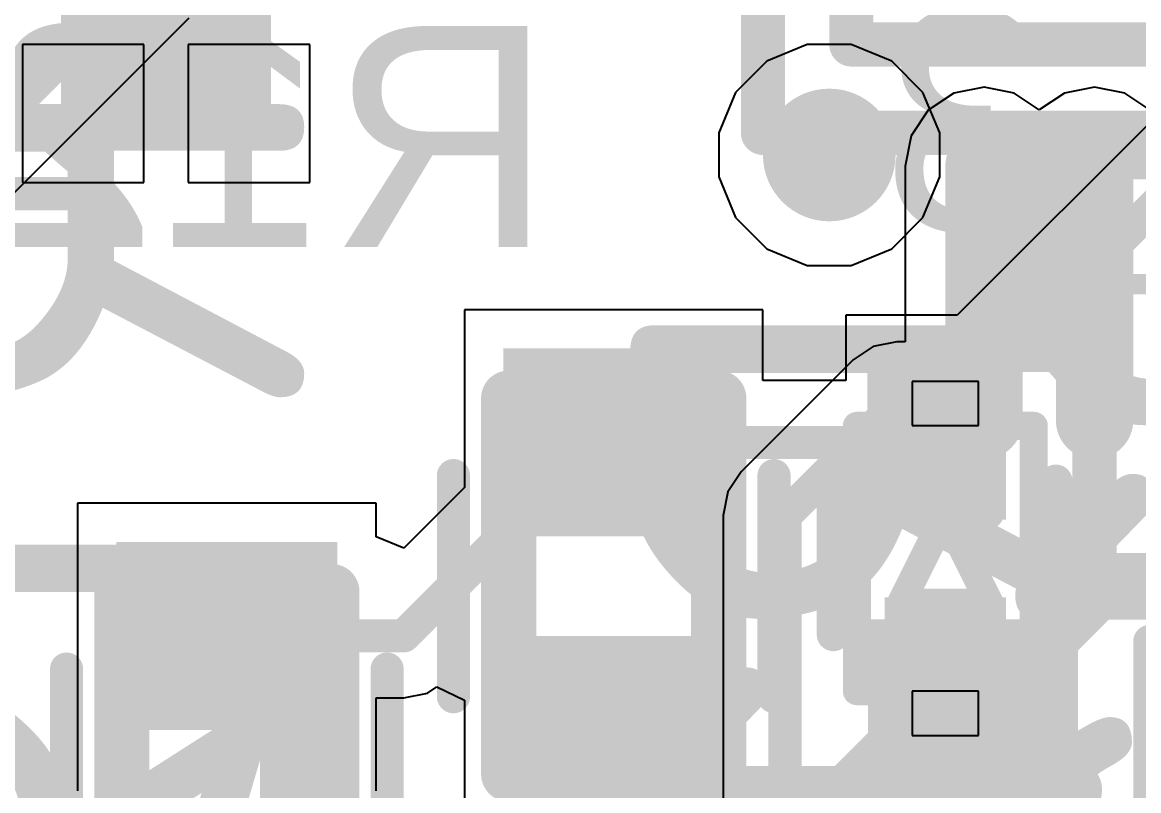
# Model space of a CAD drawing. Header units: inches. Extents: x -1.9 to 51.5, y -1.6 to 35.1.
# Drawn here: x 6.35 to 11.4, y 8.13 to 11.6 of the extents above; entities that cross this region are included whole.
import ezdxf

# ---------------------------------------------------------------- set-up
doc = ezdxf.new("R2010")
doc.units = ezdxf.units.IN
for name, color, linetype in [('Assembly Notes', 76, 'Continuous'), ('Bottom Layer', 76, 'Continuous'), ('Bottom Layer 1', 5, 'Continuous'), ('Bottom Overlay', 54, 'Continuous'), ('Bottom Paste', 16, 'Continuous'), ('Bottom Solder', 6, 'Continuous'), ('Mechanical 10', 56, 'Continuous'), ('Mechanical 13', 56, 'Continuous'), ('Top Layer', 16, 'Continuous'), ('Top Layer 1', 1, 'Continuous'), ('Top Overlay', 2, 'Continuous'), ('Top Paste', 8, 'Continuous'), ('Top Solder', 216, 'Continuous'), ('Via Holes', 16, 'Continuous')]:
    doc.layers.add(name, color=color, linetype=linetype)
doc.styles.add('Arial', font='', dxfattribs={"height": 0.2})
doc.styles.add('GOST type B', font='', dxfattribs={"height": 0.2})
doc.styles.get('Arial').set_extended_font_data('Arial')
doc.styles.get('GOST type B').set_extended_font_data('GOST type B')

# ---------------------------------------------------------------- blocks, each defined once
blk = doc.blocks.new('SOD523_B_128')
at = {"layer": 'Bottom Layer 1'}
for points in [[(-0.9, 0.25), (-0.2, 0.25), (-0.2, -0.25), (-0.9, -0.25)], [(0.2, 0.25), (0.9, 0.25), (0.9, -0.25), (0.2, -0.25)]]:
    blk.add_hatch(color=5, dxfattribs=at).paths.add_polyline_path(points)
at = {"layer": 'Bottom Paste'}
for points in [[(-0.9, 0.25), (-0.2, 0.25), (-0.2, -0.25), (-0.9, -0.25)], [(0.2, 0.25), (0.9, 0.25), (0.9, -0.25), (0.2, -0.25)]]:
    blk.add_hatch(color=16, dxfattribs=at).paths.add_polyline_path(points)
at = {"layer": 'Bottom Solder'}
for points in [[(-0.925, 0.275), (-0.175, 0.275), (-0.175, -0.275), (-0.925, -0.275)], [(0.175, 0.275), (0.925, 0.275), (0.925, -0.275), (0.175, -0.275)]]:
    blk.add_hatch(color=6, dxfattribs=at).paths.add_polyline_path(points)
at = {"layer": 'Bottom Overlay'}
for points in [[(-0.3442, 0.5066, 0.15, 0.15, 0), (0.3558, 0.5066, 0.15, 0.15, 0)], [(-0.35, -0.5, 0.15, 0.15, 0), (0.35, -0.5, 0.15, 0.15, 0)]]:
    blk.add_lwpolyline(points, format="xyseb", dxfattribs=at)
for points in [[(-0.3817, 0.5066, 0.075, 0.075, 1), (-0.3067, 0.5066, 0.075, 0.075, 1)], [(0.3183, 0.5066, 0.075, 0.075, 1), (0.3933, 0.5066, 0.075, 0.075, 1)], [(-0.3875, -0.5, 0.075, 0.075, 1), (-0.3125, -0.5, 0.075, 0.075, 1)], [(0.3125, -0.5, 0.075, 0.075, 1), (0.3875, -0.5, 0.075, 0.075, 1)], [(0.975, -0.525, 0.1, 0.1, 1), (0.875, -0.525, 0.1, 0.1, 1)], [(0.85, -0.525, 0.05, 0.05, 1), (0.9, -0.525, 0.05, 0.05, 1)], [(0.95, -0.525, 0.05, 0.05, 1), (1, -0.525, 0.05, 0.05, 1)]]:
    blk.add_lwpolyline(points, format="xyseb", close=True, dxfattribs=at)
at = {"layer": 'Mechanical 13'}
for p, q in [((-0.6, 0.15), (-0.8001, 0.15)), ((-0.8001, 0.15), (-0.8001, -0.15)), ((-0.6, -0.15), (-0.6, 0.15)), ((0.8, 0.1503), (0.6011, 0.1503)), ((0.6011, 0.1503), (0.6011, -0.15)), ((0.8, -0.15), (0.8, 0.1503)), ((-0.8001, -0.15), (-0.6, -0.15)), ((0.6011, -0.15), (0.8, -0.15))]:
    blk.add_line(p, q, dxfattribs=at)
for points in [[(-0.6, 0.4, 0.127, 0.127, 0), (-0.6, -0.4, 0.127, 0.127, 0)], [(-0.6, 0.4, 0.127, 0.127, 0), (0.6, 0.4, 0.127, 0.127, 0)], [(0.6, 0.4, 0.127, 0.127, 0), (0.6, -0.4, 0.127, 0.127, 0)], [(-0.2, 0.2, 0.127, 0.127, 0), (-0.2, -0.2, 0.127, 0.127, 0)], [(-0.2, 0.2, 0.127, 0.127, 0), (0.2, 0, 0.127, 0.127, 0)], [(0.2, 0.2, 0.127, 0.127, 0), (0.2, 0, 0.127, 0.127, 0)], [(0.2, 0, 0.127, 0.127, 0), (-0.2, -0.2, 0.127, 0.127, 0)], [(0.2, 0, 0.127, 0.127, 0), (0.2, -0.2, 0.127, 0.127, 0)], [(-0.6, -0.4, 0.127, 0.127, 0), (0.6, -0.4, 0.127, 0.127, 0)]]:
    blk.add_lwpolyline(points, format="xyseb", dxfattribs=at)
for points in [[(-0.6317, 0.4, 0.0635, 0.0635, 1), (-0.5682, 0.4, 0.0635, 0.0635, 1)], [(-0.6317, 0.4, 0.0635, 0.0635, 1), (-0.5682, 0.4, 0.0635, 0.0635, 1)], [(0.5682, 0.4, 0.0635, 0.0635, 1), (0.6317, 0.4, 0.0635, 0.0635, 1)], [(0.5682, 0.4, 0.0635, 0.0635, 1), (0.6317, 0.4, 0.0635, 0.0635, 1)], [(-0.2317, 0.2, 0.0635, 0.0635, 1), (-0.1682, 0.2, 0.0635, 0.0635, 1)], [(-0.2317, 0.2, 0.0635, 0.0635, 1), (-0.1682, 0.2, 0.0635, 0.0635, 1)], [(0.1682, 0.2, 0.0635, 0.0635, 1), (0.2317, 0.2, 0.0635, 0.0635, 1)], [(0.1682, 0, 0.0635, 0.0635, 1), (0.2317, 0, 0.0635, 0.0635, 1)], [(0.1682, 0, 0.0635, 0.0635, 1), (0.2317, 0, 0.0635, 0.0635, 1)], [(0.1682, 0, 0.0635, 0.0635, 1), (0.2317, 0, 0.0635, 0.0635, 1)], [(0.1682, 0, 0.0635, 0.0635, 1), (0.2317, 0, 0.0635, 0.0635, 1)], [(-0.2317, -0.2, 0.0635, 0.0635, 1), (-0.1682, -0.2, 0.0635, 0.0635, 1)], [(-0.2317, -0.2, 0.0635, 0.0635, 1), (-0.1682, -0.2, 0.0635, 0.0635, 1)], [(0.1682, -0.2, 0.0635, 0.0635, 1), (0.2317, -0.2, 0.0635, 0.0635, 1)], [(-0.6317, -0.4, 0.0635, 0.0635, 1), (-0.5682, -0.4, 0.0635, 0.0635, 1)], [(-0.6317, -0.4, 0.0635, 0.0635, 1), (-0.5682, -0.4, 0.0635, 0.0635, 1)], [(0.5682, -0.4, 0.0635, 0.0635, 1), (0.6317, -0.4, 0.0635, 0.0635, 1)], [(0.5682, -0.4, 0.0635, 0.0635, 1), (0.6317, -0.4, 0.0635, 0.0635, 1)]]:
    blk.add_lwpolyline(points, format="xyseb", close=True, dxfattribs=at)
blk = doc.blocks.new('0603R_B_146')
at = {"layer": 'Assembly Notes', "style": 'GOST type B', "text_generation_flag": 2}
blk.add_text('R12_5', height=2.15, rotation=-180, dxfattribs=at).set_placement((-2.4, -1.4))
blk = doc.blocks.new('0603R_B_148')
at = {"layer": 'Bottom Layer 1'}
for points in [[(-0.25, 0.475), (-0.25, -0.475), (-1.05, -0.475), (-1.05, 0.475)], [(1.05, 0.475), (1.05, -0.475), (0.25, -0.475), (0.25, 0.475)]]:
    blk.add_hatch(color=5, dxfattribs=at).paths.add_polyline_path(points)
at = {"layer": 'Bottom Paste'}
for points in [[(-0.25, 0.475), (-0.25, -0.475), (-1.05, -0.475), (-1.05, 0.475)], [(1.05, 0.475), (1.05, -0.475), (0.25, -0.475), (0.25, 0.475)]]:
    blk.add_hatch(color=16, dxfattribs=at).paths.add_polyline_path(points)
at = {"layer": 'Bottom Solder'}
for points in [[(-0.225, 0.5), (-0.225, -0.5), (-1.075, -0.5), (-1.075, 0.5)], [(1.075, 0.5), (1.075, -0.5), (0.225, -0.5), (0.225, 0.5)]]:
    blk.add_hatch(color=6, dxfattribs=at).paths.add_polyline_path(points)
at = {"layer": 'Assembly Notes'}
for points in [[(0.85, 0.475, 0.25, 0.25, 0), (-0.85, 0.475, 0.25, 0.25, 0)], [(-0.85, -0.475, 0.25, 0.25, 0), (-0.85, 0.475, 0.25, 0.25, 0)], [(0.85, -0.475, 0.25, 0.25, 0), (0.85, 0.475, 0.25, 0.25, 0)], [(0.85, -0.475, 0.25, 0.25, 0), (-0.85, -0.475, 0.25, 0.25, 0)]]:
    blk.add_lwpolyline(points, format="xyseb", dxfattribs=at)
for points in [[(-0.9125, 0.475, 0.125, 0.125, 1), (-0.7875, 0.475, 0.125, 0.125, 1)], [(-0.9125, 0.475, 0.125, 0.125, 1), (-0.7875, 0.475, 0.125, 0.125, 1)], [(0.7875, 0.475, 0.125, 0.125, 1), (0.9125, 0.475, 0.125, 0.125, 1)], [(0.7875, 0.475, 0.125, 0.125, 1), (0.9125, 0.475, 0.125, 0.125, 1)], [(-0.9125, -0.475, 0.125, 0.125, 1), (-0.7875, -0.475, 0.125, 0.125, 1)], [(-0.9125, -0.475, 0.125, 0.125, 1), (-0.7875, -0.475, 0.125, 0.125, 1)], [(0.7875, -0.475, 0.125, 0.125, 1), (0.9125, -0.475, 0.125, 0.125, 1)], [(0.7875, -0.475, 0.125, 0.125, 1), (0.9125, -0.475, 0.125, 0.125, 1)]]:
    blk.add_lwpolyline(points, format="xyseb", close=True, dxfattribs=at)
at = {"layer": 'Bottom Overlay'}
for points in [[(0.5, 0.725, 0.15, 0.15, 0), (-0.5, 0.725, 0.15, 0.15, 0)], [(0.5, -0.725, 0.15, 0.15, 0), (-0.5, -0.725, 0.15, 0.15, 0)]]:
    blk.add_lwpolyline(points, format="xyseb", dxfattribs=at)
for points in [[(-0.5375, 0.725, 0.075, 0.075, 1), (-0.4625, 0.725, 0.075, 0.075, 1)], [(0.4625, 0.725, 0.075, 0.075, 1), (0.5375, 0.725, 0.075, 0.075, 1)], [(-0.5375, -0.725, 0.075, 0.075, 1), (-0.4625, -0.725, 0.075, 0.075, 1)], [(0.4625, -0.725, 0.075, 0.075, 1), (0.5375, -0.725, 0.075, 0.075, 1)]]:
    blk.add_lwpolyline(points, format="xyseb", close=True, dxfattribs=at)
at = {"layer": 'Assembly Notes', "style": 'GOST type B', "text_generation_flag": 2}
blk.add_text('R12_3', height=2.15, rotation=-180, dxfattribs=at).set_placement((-2.4, -1.4))
blk = doc.blocks.new('0603R_B_156')
at = {"layer": 'Assembly Notes', "style": 'GOST type B', "text_generation_flag": 2}
blk.add_text('R11_5', height=2.15, rotation=-180, dxfattribs=at).set_placement((-2.4, -1.4))
blk = doc.blocks.new('0603R_B_158')
at = {"layer": 'Bottom Layer 1'}
blk.add_hatch(color=5, dxfattribs=at).paths.add_polyline_path([(-0.25, 0.475), (-0.25, -0.475), (-1.05, -0.475), (-1.05, 0.475)])
at = {"layer": 'Bottom Paste'}
blk.add_hatch(color=16, dxfattribs=at).paths.add_polyline_path([(-0.25, 0.475), (-0.25, -0.475), (-1.05, -0.475), (-1.05, 0.475)])
at = {"layer": 'Bottom Solder'}
blk.add_hatch(color=6, dxfattribs=at).paths.add_polyline_path([(-0.225, 0.5), (-0.225, -0.5), (-1.075, -0.5), (-1.075, 0.5)])
at = {"layer": 'Assembly Notes'}
for points in [[(0.85, 0.475, 0.25, 0.25, 0), (-0.85, 0.475, 0.25, 0.25, 0)], [(-0.85, -0.475, 0.25, 0.25, 0), (-0.85, 0.475, 0.25, 0.25, 0)], [(0.85, -0.475, 0.25, 0.25, 0), (-0.85, -0.475, 0.25, 0.25, 0)]]:
    blk.add_lwpolyline(points, format="xyseb", dxfattribs=at)
for points in [[(-0.9125, 0.475, 0.125, 0.125, 1), (-0.7875, 0.475, 0.125, 0.125, 1)], [(-0.9125, 0.475, 0.125, 0.125, 1), (-0.7875, 0.475, 0.125, 0.125, 1)], [(-0.9125, -0.475, 0.125, 0.125, 1), (-0.7875, -0.475, 0.125, 0.125, 1)], [(-0.9125, -0.475, 0.125, 0.125, 1), (-0.7875, -0.475, 0.125, 0.125, 1)]]:
    blk.add_lwpolyline(points, format="xyseb", close=True, dxfattribs=at)
at = {"layer": 'Bottom Overlay'}
for points in [[(0.5, 0.725, 0.15, 0.15, 0), (-0.5, 0.725, 0.15, 0.15, 0)], [(0.5, -0.725, 0.15, 0.15, 0), (-0.5, -0.725, 0.15, 0.15, 0)]]:
    blk.add_lwpolyline(points, format="xyseb", dxfattribs=at)
for points in [[(-0.5375, 0.725, 0.075, 0.075, 1), (-0.4625, 0.725, 0.075, 0.075, 1)], [(-0.5375, -0.725, 0.075, 0.075, 1), (-0.4625, -0.725, 0.075, 0.075, 1)]]:
    blk.add_lwpolyline(points, format="xyseb", close=True, dxfattribs=at)
blk = doc.blocks.new('0603R_166')
at = {"layer": 'Top Layer 1'}
for points in [[(-1.05, -0.475), (-1.05, 0.475), (-0.25, 0.475), (-0.25, -0.475)], [(0.25, -0.475), (0.25, 0.475), (1.05, 0.475), (1.05, -0.475)]]:
    blk.add_hatch(color=1, dxfattribs=at).paths.add_polyline_path(points)
at = {"layer": 'Top Paste'}
for points in [[(-1.05, -0.475), (-1.05, 0.475), (-0.25, 0.475), (-0.25, -0.475)], [(0.25, -0.475), (0.25, 0.475), (1.05, 0.475), (1.05, -0.475)]]:
    blk.add_hatch(color=8, dxfattribs=at).paths.add_polyline_path(points)
at = {"layer": 'Top Solder'}
for points in [[(-1.075, -0.5), (-1.075, 0.5), (-0.225, 0.5), (-0.225, -0.5)], [(0.225, -0.5), (0.225, 0.5), (1.075, 0.5), (1.075, -0.5)]]:
    blk.add_hatch(color=216, dxfattribs=at).paths.add_polyline_path(points)
at = {"layer": 'Assembly Notes'}
for points in [[(-0.85, -0.475, 0.25, 0.25, 0), (-0.85, 0.475, 0.25, 0.25, 0)], [(-0.85, 0.475, 0.25, 0.25, 0), (0.85, 0.475, 0.25, 0.25, 0)], [(0.85, -0.475, 0.25, 0.25, 0), (0.85, 0.475, 0.25, 0.25, 0)], [(-0.85, -0.475, 0.25, 0.25, 0), (0.85, -0.475, 0.25, 0.25, 0)]]:
    blk.add_lwpolyline(points, format="xyseb", dxfattribs=at)
for points in [[(-0.9125, 0.475, 0.125, 0.125, 1), (-0.7875, 0.475, 0.125, 0.125, 1)], [(-0.9125, 0.475, 0.125, 0.125, 1), (-0.7875, 0.475, 0.125, 0.125, 1)], [(0.7875, 0.475, 0.125, 0.125, 1), (0.9125, 0.475, 0.125, 0.125, 1)], [(0.7875, 0.475, 0.125, 0.125, 1), (0.9125, 0.475, 0.125, 0.125, 1)], [(-0.9125, -0.475, 0.125, 0.125, 1), (-0.7875, -0.475, 0.125, 0.125, 1)], [(-0.9125, -0.475, 0.125, 0.125, 1), (-0.7875, -0.475, 0.125, 0.125, 1)], [(0.7875, -0.475, 0.125, 0.125, 1), (0.9125, -0.475, 0.125, 0.125, 1)], [(0.7875, -0.475, 0.125, 0.125, 1), (0.9125, -0.475, 0.125, 0.125, 1)]]:
    blk.add_lwpolyline(points, format="xyseb", close=True, dxfattribs=at)
at = {"layer": 'Top Overlay'}
for points in [[(-0.5, 0.725, 0.15, 0.15, 0), (0.5, 0.725, 0.15, 0.15, 0)], [(-0.5, -0.725, 0.15, 0.15, 0), (0.5, -0.725, 0.15, 0.15, 0)]]:
    blk.add_lwpolyline(points, format="xyseb", dxfattribs=at)
for points in [[(-0.5375, 0.725, 0.075, 0.075, 1), (-0.4625, 0.725, 0.075, 0.075, 1)], [(0.4625, 0.725, 0.075, 0.075, 1), (0.5375, 0.725, 0.075, 0.075, 1)], [(-0.5375, -0.725, 0.075, 0.075, 1), (-0.4625, -0.725, 0.075, 0.075, 1)], [(0.4625, -0.725, 0.075, 0.075, 1), (0.5375, -0.725, 0.075, 0.075, 1)]]:
    blk.add_lwpolyline(points, format="xyseb", close=True, dxfattribs=at)
at = {"layer": 'Assembly Notes', "style": 'GOST type B'}
blk.add_text('R4', height=2.15, rotation=360, dxfattribs=at).set_placement((-2.4, 1.4))
blk = doc.blocks.new('LQFP100_173')
at = {"layer": 'Top Layer 1'}
h = blk.add_hatch(color=1, dxfattribs=at)
edge = h.paths.add_edge_path()
edge.add_arc((-6, -8.3), 0.15, 180, 360)
edge.add_line((-5.85, -8.3), (-5.85, -7.15))
edge.add_arc((-6, -7.15), 0.15, 0, 180)
edge.add_line((-6.15, -7.15), (-6.15, -8.3))
h = blk.add_hatch(color=1, dxfattribs=at)
edge = h.paths.add_edge_path()
edge.add_arc((-5.5, -8.3), 0.15, 180, 360)
edge.add_line((-5.35, -8.3), (-5.35, -7.15))
edge.add_arc((-5.5, -7.15), 0.15, 0, 180)
edge.add_line((-5.65, -7.15), (-5.65, -8.3))
at = {"layer": 'Top Paste'}
h = blk.add_hatch(color=8, dxfattribs=at)
edge = h.paths.add_edge_path()
edge.add_arc((-6, -8.3), 0.15, 180, 360)
edge.add_line((-5.85, -8.3), (-5.85, -7.15))
edge.add_arc((-6, -7.15), 0.15, 0, 180)
edge.add_line((-6.15, -7.15), (-6.15, -8.3))
h = blk.add_hatch(color=8, dxfattribs=at)
edge = h.paths.add_edge_path()
edge.add_arc((-5.5, -8.3), 0.15, 180, 360)
edge.add_line((-5.35, -8.3), (-5.35, -7.15))
edge.add_arc((-5.5, -7.15), 0.15, 0, 180)
edge.add_line((-5.65, -7.15), (-5.65, -8.3))
at = {"layer": 'Top Solder'}
h = blk.add_hatch(color=216, dxfattribs=at)
edge = h.paths.add_edge_path()
edge.add_arc((-6, -8.3), 0.175, 180, 360)
edge.add_line((-5.825, -8.3), (-5.825, -7.15))
edge.add_arc((-6, -7.15), 0.175, 0, 180)
edge.add_line((-6.175, -7.15), (-6.175, -8.3))
h = blk.add_hatch(color=216, dxfattribs=at)
edge = h.paths.add_edge_path()
edge.add_arc((-5.5, -8.3), 0.175, 180, 360)
edge.add_line((-5.325, -8.3), (-5.325, -7.15))
edge.add_arc((-5.5, -7.15), 0.175, 0, 180)
edge.add_line((-5.675, -7.15), (-5.675, -8.3))
at = {"layer": 'Mechanical 10'}
for points in [[(-7, -7, 0.2, 0.2, 0), (-7, 7, 0.2, 0.2, 0)], [(-7, -7, 0.2, 0.2, 0), (7, -7, 0.2, 0.2, 0)]]:
    blk.add_lwpolyline(points, format="xyseb", dxfattribs=at)
blk.add_lwpolyline([(-7.05, -7, 0.1, 0.1, 1), (-6.95, -7, 0.1, 0.1, 1)], format="xyseb", close=True, dxfattribs=at)
blk.add_lwpolyline([(-7.05, -7, 0.1, 0.1, 1), (-6.95, -7, 0.1, 0.1, 1)], format="xyseb", close=True, dxfattribs=at)
at = {"layer": 'Top Overlay'}
for points in [[(-6.6, -6.6, 0.2, 0.2, 0), (-6.6, 6.6, 0.2, 0.2, 0)], [(-6.6, -6.6, 0.2, 0.2, 0), (6.6, -6.6, 0.2, 0.2, 0)]]:
    blk.add_lwpolyline(points, format="xyseb", dxfattribs=at)
blk.add_lwpolyline([(-6.65, -6.6, 0.1, 0.1, 1), (-6.55, -6.6, 0.1, 0.1, 1)], format="xyseb", close=True, dxfattribs=at)
blk.add_lwpolyline([(-6.65, -6.6, 0.1, 0.1, 1), (-6.55, -6.6, 0.1, 0.1, 1)], format="xyseb", close=True, dxfattribs=at)
blk = doc.blocks.new('0603C_182')
at = {"layer": 'Top Layer 1'}
for points in [[(-1.25, -0.525), (-1.25, 0.525), (-0.35, 0.525), (-0.35, -0.525)], [(0.35, -0.525), (0.35, 0.525), (1.25, 0.525), (1.25, -0.525)]]:
    blk.add_hatch(color=1, dxfattribs=at).paths.add_polyline_path(points)
at = {"layer": 'Top Paste'}
for points in [[(-1.25, -0.525), (-1.25, 0.525), (-0.35, 0.525), (-0.35, -0.525)], [(0.35, -0.525), (0.35, 0.525), (1.25, 0.525), (1.25, -0.525)]]:
    blk.add_hatch(color=8, dxfattribs=at).paths.add_polyline_path(points)
at = {"layer": 'Top Solder'}
for points in [[(-1.275, -0.55), (-1.275, 0.55), (-0.325, 0.55), (-0.325, -0.55)], [(0.325, -0.55), (0.325, 0.55), (1.275, 0.55), (1.275, -0.55)]]:
    blk.add_hatch(color=216, dxfattribs=at).paths.add_polyline_path(points)
at = {"layer": 'Top Overlay'}
for points in [[(-0.5, 0.775, 0.15, 0.15, 0), (0.5, 0.775, 0.15, 0.15, 0)], [(0, -0.45, 0.15, 0.15, 0), (0, 0.45, 0.15, 0.15, 0)], [(-0.5, -0.775, 0.15, 0.15, 0), (0.5, -0.775, 0.15, 0.15, 0)]]:
    blk.add_lwpolyline(points, format="xyseb", dxfattribs=at)
for points in [[(-0.5375, 0.775, 0.075, 0.075, 1), (-0.4625, 0.775, 0.075, 0.075, 1)], [(0.4625, 0.775, 0.075, 0.075, 1), (0.5375, 0.775, 0.075, 0.075, 1)], [(-0.0375, 0.45, 0.075, 0.075, 1), (0.0375, 0.45, 0.075, 0.075, 1)], [(-0.0375, -0.45, 0.075, 0.075, 1), (0.0375, -0.45, 0.075, 0.075, 1)], [(-0.5375, -0.775, 0.075, 0.075, 1), (-0.4625, -0.775, 0.075, 0.075, 1)], [(0.4625, -0.775, 0.075, 0.075, 1), (0.5375, -0.775, 0.075, 0.075, 1)]]:
    blk.add_lwpolyline(points, format="xyseb", close=True, dxfattribs=at)
blk = doc.blocks.new('0603C_191')
at = {"layer": 'Top Layer 1'}
for points in [[(-1.25, -0.525), (-1.25, 0.525), (-0.35, 0.525), (-0.35, -0.525)], [(0.35, -0.525), (0.35, 0.525), (1.25, 0.525), (1.25, -0.525)]]:
    blk.add_hatch(color=1, dxfattribs=at).paths.add_polyline_path(points)
at = {"layer": 'Top Paste'}
for points in [[(-1.25, -0.525), (-1.25, 0.525), (-0.35, 0.525), (-0.35, -0.525)], [(0.35, -0.525), (0.35, 0.525), (1.25, 0.525), (1.25, -0.525)]]:
    blk.add_hatch(color=8, dxfattribs=at).paths.add_polyline_path(points)
at = {"layer": 'Top Solder'}
for points in [[(-1.275, -0.55), (-1.275, 0.55), (-0.325, 0.55), (-0.325, -0.55)], [(0.325, -0.55), (0.325, 0.55), (1.275, 0.55), (1.275, -0.55)]]:
    blk.add_hatch(color=216, dxfattribs=at).paths.add_polyline_path(points)
at = {"layer": 'Top Overlay'}
for points in [[(-0.5, 0.775, 0.15, 0.15, 0), (0.5, 0.775, 0.15, 0.15, 0)], [(0, -0.45, 0.15, 0.15, 0), (0, 0.45, 0.15, 0.15, 0)], [(-0.5, -0.775, 0.15, 0.15, 0), (0.5, -0.775, 0.15, 0.15, 0)]]:
    blk.add_lwpolyline(points, format="xyseb", dxfattribs=at)
for points in [[(-0.5375, 0.775, 0.075, 0.075, 1), (-0.4625, 0.775, 0.075, 0.075, 1)], [(0.4625, 0.775, 0.075, 0.075, 1), (0.5375, 0.775, 0.075, 0.075, 1)], [(-0.0375, 0.45, 0.075, 0.075, 1), (0.0375, 0.45, 0.075, 0.075, 1)], [(-0.0375, -0.45, 0.075, 0.075, 1), (0.0375, -0.45, 0.075, 0.075, 1)], [(-0.5375, -0.775, 0.075, 0.075, 1), (-0.4625, -0.775, 0.075, 0.075, 1)], [(0.4625, -0.775, 0.075, 0.075, 1), (0.5375, -0.775, 0.075, 0.075, 1)]]:
    blk.add_lwpolyline(points, format="xyseb", close=True, dxfattribs=at)

msp = doc.modelspace()

# ---------------------------------------------------------------- hatches: boundary and pattern name
at = {"layer": 'Bottom Layer'}
h = msp.add_hatch(color=76, dxfattribs=at)
edge = h.paths.add_edge_path()
edge.add_arc((10, 11), 0.3, 0, 360)
at = {"layer": 'Bottom Layer 1'}
h = msp.add_hatch(color=5, dxfattribs=at)
edge = h.paths.add_edge_path()
edge.add_arc((10, 11), 0.3, 0, 360)
at = {"layer": 'Top Layer'}
h = msp.add_hatch(color=16, dxfattribs=at)
edge = h.paths.add_edge_path()
edge.add_arc((10, 11), 0.3, 0, 360)
at = {"layer": 'Top Layer 1'}
h = msp.add_hatch(color=1, dxfattribs=at)
edge = h.paths.add_edge_path()
edge.add_arc((10, 11), 0.3, 0, 360)
at = {"layer": 'Via Holes'}
h = msp.add_hatch(color=7, dxfattribs=at)
edge = h.paths.add_edge_path()
edge.add_arc((10, 11), 0.15, 0, 360)

# ---------------------------------------------------------------- linework, layer by layer
at = {"layer": 'Bottom Layer'}
for p, q in [((9.9006, 11.5), (9.7168, 11.4239)), ((10.0995, 11.5), (9.9006, 11.5)), ((10.2832, 11.4239), (10.0995, 11.5)), ((9.7168, 11.4239), (9.5761, 11.2832)), ((10.4239, 11.2832), (10.2832, 11.4239)), ((9.5761, 11.2832), (9.5, 11.0995)), ((10.5, 11.0995), (10.4239, 11.2832)), ((9.5, 11.0995), (9.5, 10.9006)), ((10.5, 10.9006), (10.5, 11.0995)), ((9.5, 10.9006), (9.5761, 10.7168)), ((10.4239, 10.7168), (10.5, 10.9006)), ((9.5761, 10.7168), (9.7168, 10.5761)), ((10.2832, 10.5761), (10.4239, 10.7168)), ((9.7168, 10.5761), (9.9006, 10.5)), ((10.0995, 10.5), (10.2832, 10.5761)), ((9.9006, 10.5), (10.0995, 10.5))]:
    msp.add_line(p, q, dxfattribs=at)
at = {"layer": 'Bottom Layer 1'}
for p, q in [((6.2804, 10.795), (7.105, 11.6196)), ((11.8262, 11.5227), (10.5785, 10.275)), ((9.7, 10.3), (8.35, 10.3)), ((8.35, 10.3), (8.35, 9.4965)), ((9.7, 9.9804), (9.7, 10.3)), ((10.5785, 10.275), (10.075, 10.275)), ((10.075, 10.275), (10.075, 9.9804)), ((10.075, 9.9804), (9.7, 9.9804)), ((8.35, 9.4965), (8.075, 9.2215)), ((7.95, 9.425), (6.6, 9.425)), ((6.6, 9.425), (6.6, 8.225)), ((7.95, 9.2733), (7.95, 9.425)), ((8.075, 9.2215), (7.95, 9.2733)), ((8.1823, 8.566), (8.225, 8.5945)), ((8.225, 8.5945), (8.35, 8.5337)), ((7.95, 8.225), (7.95, 8.5446)), ((7.95, 8.5446), (8.075, 8.5446)), ((8.075, 8.5446), (8.1823, 8.566)), ((8.35, 8.5337), (8.35, 7.8)), ((6.6, 8.225), (6.6, 8.225)), ((6.6, 8.225), (6.6, 8.125)), ((7.95, 8.125), (7.95, 8.225)), ((7.95, 8.225), (7.95, 8.225))]:
    msp.add_line(p, q, dxfattribs=at)
for points in [[(6, 10.9111, 0.15, 0.15, 0), (6.9889, 11.9, 0.15, 0.15, 0)], [(10.525, 9.825, 0.15, 0.15, 0), (12.325, 11.625, 0.15, 0.15, 0)], [(10.525, 9.725, 0.15, 0.15, 0), (10.525, 9.825, 0.15, 0.15, 0)], [(10.5, 9.7, 0.15, 0.15, 0), (10.525, 9.725, 0.15, 0.15, 0)], [(8.075, 8.825, 0.15, 0.15, 0), (8.95, 9.7, 0.15, 0.15, 0)], [(8.95, 9.7, 0.15, 0.15, 0), (9.025, 9.7, 0.15, 0.15, 0)], [(9.025, 9.7, 0.15, 0.15, 0), (10.5, 9.7, 0.15, 0.15, 0)], [(7.275, 8.825, 0.15, 0.15, 0), (8.075, 8.825, 0.15, 0.15, 0)], [(10.425, 8.525, 0.3, 0.3, 0), (10.525, 8.625, 0.3, 0.3, 0)], [(10.425, 8.425, 0.3, 0.3, 0), (10.425, 8.525, 0.3, 0.3, 0)], [(9.9, 7.9, 0.3, 0.3, 0), (10.425, 8.425, 0.3, 0.3, 0)], [(8.925, 8.3, 0.15, 0.15, 0), (9.025, 8.4, 0.15, 0.15, 0)], [(8.925, 7.175, 0.15, 0.15, 0), (8.925, 8.3, 0.15, 0.15, 0)]]:
    msp.add_lwpolyline(points, format="xyseb", dxfattribs=at)
for points in [[(10.4875, 9.825, 0.075, 0.075, 1), (10.5625, 9.825, 0.075, 0.075, 1)], [(10.4875, 9.825, 0.075, 0.075, 1), (10.5625, 9.825, 0.075, 0.075, 1)], [(10.4875, 9.725, 0.075, 0.075, 1), (10.5625, 9.725, 0.075, 0.075, 1)], [(10.4875, 9.725, 0.075, 0.075, 1), (10.5625, 9.725, 0.075, 0.075, 1)], [(8.9125, 9.7, 0.075, 0.075, 1), (8.9875, 9.7, 0.075, 0.075, 1)], [(8.9125, 9.7, 0.075, 0.075, 1), (8.9875, 9.7, 0.075, 0.075, 1)], [(8.9875, 9.7, 0.075, 0.075, 1), (9.0625, 9.7, 0.075, 0.075, 1)], [(8.9875, 9.7, 0.075, 0.075, 1), (9.0625, 9.7, 0.075, 0.075, 1)], [(10.4625, 9.7, 0.075, 0.075, 1), (10.5375, 9.7, 0.075, 0.075, 1)], [(10.4625, 9.7, 0.075, 0.075, 1), (10.5375, 9.7, 0.075, 0.075, 1)], [(7.2375, 8.825, 0.075, 0.075, 1), (7.3125, 8.825, 0.075, 0.075, 1)], [(8.0375, 8.825, 0.075, 0.075, 1), (8.1125, 8.825, 0.075, 0.075, 1)], [(8.0375, 8.825, 0.075, 0.075, 1), (8.1125, 8.825, 0.075, 0.075, 1)], [(10.45, 8.625, 0.15, 0.15, 1), (10.6, 8.625, 0.15, 0.15, 1)], [(10.35, 8.525, 0.15, 0.15, 1), (10.5, 8.525, 0.15, 0.15, 1)], [(10.35, 8.525, 0.15, 0.15, 1), (10.5, 8.525, 0.15, 0.15, 1)], [(10.35, 8.425, 0.15, 0.15, 1), (10.5, 8.425, 0.15, 0.15, 1)], [(10.35, 8.425, 0.15, 0.15, 1), (10.5, 8.425, 0.15, 0.15, 1)], [(8.9875, 8.4, 0.075, 0.075, 1), (9.0625, 8.4, 0.075, 0.075, 1)], [(8.8875, 8.3, 0.075, 0.075, 1), (8.9625, 8.3, 0.075, 0.075, 1)], [(8.8875, 8.3, 0.075, 0.075, 1), (8.9625, 8.3, 0.075, 0.075, 1)]]:
    msp.add_lwpolyline(points, format="xyseb", close=True, dxfattribs=at)
at = {"layer": 'Top Layer'}
for p, q in [((9.9006, 11.5), (9.7168, 11.4239)), ((10.0995, 11.5), (9.9006, 11.5)), ((10.2832, 11.4239), (10.0995, 11.5)), ((9.7168, 11.4239), (9.5761, 11.2832)), ((10.4239, 11.2832), (10.2832, 11.4239)), ((9.5761, 11.2832), (9.5, 11.0995)), ((10.5, 11.0995), (10.4239, 11.2832)), ((9.5, 11.0995), (9.5, 10.9006)), ((10.5, 10.9006), (10.5, 11.0995)), ((9.5, 10.9006), (9.5761, 10.7168)), ((10.4239, 10.7168), (10.5, 10.9006)), ((9.5761, 10.7168), (9.7168, 10.5761)), ((10.2832, 10.5761), (10.4239, 10.7168)), ((9.7168, 10.5761), (9.9006, 10.5)), ((10.0995, 10.5), (10.2832, 10.5761)), ((9.9006, 10.5), (10.0995, 10.5))]:
    msp.add_line(p, q, dxfattribs=at)
at = {"layer": 'Top Layer 1'}
for p, q in [((6.9, 11.5), (6.35, 11.5)), ((6.35, 11.5), (6.35, 10.875)), ((6.9, 10.875), (6.9, 11.5)), ((7.65, 11.5), (7.1, 11.5)), ((7.1, 11.5), (7.1, 10.875)), ((7.65, 10.875), (7.65, 11.5)), ((10.5634, 11.2797), (10.4477, 11.2023)), ((10.7, 11.3069), (10.5634, 11.2797)), ((10.8366, 11.2797), (10.7, 11.3069)), ((10.95, 11.2039), (10.8366, 11.2797)), ((11.0634, 11.2797), (10.95, 11.2039)), ((11.2, 11.3069), (11.0634, 11.2797)), ((11.3366, 11.2797), (11.2, 11.3069)), ((11.45, 11.2039), (11.3366, 11.2797)), ((10.4477, 11.2023), (10.3703, 11.0866)), ((10.3703, 11.0866), (10.3431, 10.95)), ((10.3431, 10.95), (10.3431, 10.1554)), ((6.35, 10.875), (6.9, 10.875)), ((7.1, 10.875), (7.65, 10.875)), ((10.3057, 10.1554), (10.1984, 10.134)), ((10.3431, 10.1554), (10.3057, 10.1554)), ((10.1984, 10.134), (10.1075, 10.0733)), ((10.1075, 10.0733), (9.6017, 9.5676)), ((9.6017, 9.5676), (9.541, 9.4766)), ((9.541, 9.4766), (9.5196, 9.3693)), ((9.5196, 9.3693), (9.5196, 7.675))]:
    msp.add_line(p, q, dxfattribs=at)
for points in [[(11.2, 8.975, 0.2, 0.2, 0), (11.2, 10.375, 0.2, 0.2, 0)], [(10.7, 9.9443, 0.15, 0.15, 0), (10.7, 10.375, 0.15, 0.15, 0)], [(10.6307, 9.875, 0.15, 0.15, 0), (10.7, 9.9443, 0.15, 0.15, 0)], [(9.8, 9.3693, 0.15, 0.15, 0), (10.3057, 9.875, 0.15, 0.15, 0)], [(10.3057, 9.875, 0.15, 0.15, 0), (10.6307, 9.875, 0.15, 0.15, 0)], [(9.8, 7.675, 0.15, 0.15, 0), (9.8, 9.3693, 0.15, 0.15, 0)], [(10.65, 8.425, 0.2, 0.2, 0), (11.2, 8.975, 0.2, 0.2, 0)], [(10.65, 8.35, 0.2, 0.2, 0), (10.65, 8.425, 0.2, 0.2, 0)], [(10.65, 8.275, 0.2, 0.2, 0), (10.65, 8.35, 0.2, 0.2, 0)], [(10.65, 8.275, 0.3, 0.3, 0), (11.4926, 7.4324, 0.3, 0.3, 0)]]:
    msp.add_lwpolyline(points, format="xyseb", dxfattribs=at)
for points in [[(11.15, 10.375, 0.1, 0.1, 1), (11.25, 10.375, 0.1, 0.1, 1)], [(10.6625, 10.375, 0.075, 0.075, 1), (10.7375, 10.375, 0.075, 0.075, 1)], [(10.6625, 9.9443, 0.075, 0.075, 1), (10.7375, 9.9443, 0.075, 0.075, 1)], [(10.6625, 9.9443, 0.075, 0.075, 1), (10.7375, 9.9443, 0.075, 0.075, 1)], [(10.2682, 9.875, 0.075, 0.075, 1), (10.3432, 9.875, 0.075, 0.075, 1)], [(10.2682, 9.875, 0.075, 0.075, 1), (10.3432, 9.875, 0.075, 0.075, 1)], [(10.5932, 9.875, 0.075, 0.075, 1), (10.6682, 9.875, 0.075, 0.075, 1)], [(10.5932, 9.875, 0.075, 0.075, 1), (10.6682, 9.875, 0.075, 0.075, 1)], [(9.7625, 9.3693, 0.075, 0.075, 1), (9.8375, 9.3693, 0.075, 0.075, 1)], [(9.7625, 9.3693, 0.075, 0.075, 1), (9.8375, 9.3693, 0.075, 0.075, 1)], [(11.15, 8.975, 0.1, 0.1, 1), (11.25, 8.975, 0.1, 0.1, 1)], [(11.15, 8.975, 0.1, 0.1, 1), (11.25, 8.975, 0.1, 0.1, 1)], [(10.6, 8.425, 0.1, 0.1, 1), (10.7, 8.425, 0.1, 0.1, 1)], [(10.6, 8.425, 0.1, 0.1, 1), (10.7, 8.425, 0.1, 0.1, 1)], [(10.6, 8.35, 0.1, 0.1, 1), (10.7, 8.35, 0.1, 0.1, 1)], [(10.6, 8.35, 0.1, 0.1, 1), (10.7, 8.35, 0.1, 0.1, 1)], [(10.575, 8.275, 0.15, 0.15, 1), (10.725, 8.275, 0.15, 0.15, 1)], [(10.6, 8.275, 0.1, 0.1, 1), (10.7, 8.275, 0.1, 0.1, 1)]]:
    msp.add_lwpolyline(points, format="xyseb", close=True, dxfattribs=at)

# ---------------------------------------------------------------- block references
for name, p in [('LQFP100_173', (16.7, 18.1)), ('0603C_191', (6.2, 11.6)), ('0603C_182', (11.45, 8.35)), ('0603R_166', (7.4054, 5.075))]:
    msp.add_blockref(name, p)
for name, p, rotation in [('0603R_B_148', (9.025, 9.05), 270), ('0603R_B_146', (14.3909, 8.925), 270), ('0603R_B_158', (7.275, 8.175), 270), ('0603R_B_156', (12.6409, 8.05), 270), ('SOD523_B_128', (10.525, 9.175), 90)]:
    msp.add_blockref(name, p, dxfattribs=dict(rotation=rotation))

# ---------------------------------------------------------------- texts
at = {"layer": 'Bottom Overlay', "style": 'Arial', "text_generation_flag": 2}
for s, p in [('VD2_3', (14.5076, 10.6585)), ('R12_3', (8.7493, 10.5835))]:
    msp.add_text(s, height=1, dxfattribs=at).set_placement(p)

doc.saveas('drawing.dxf')
